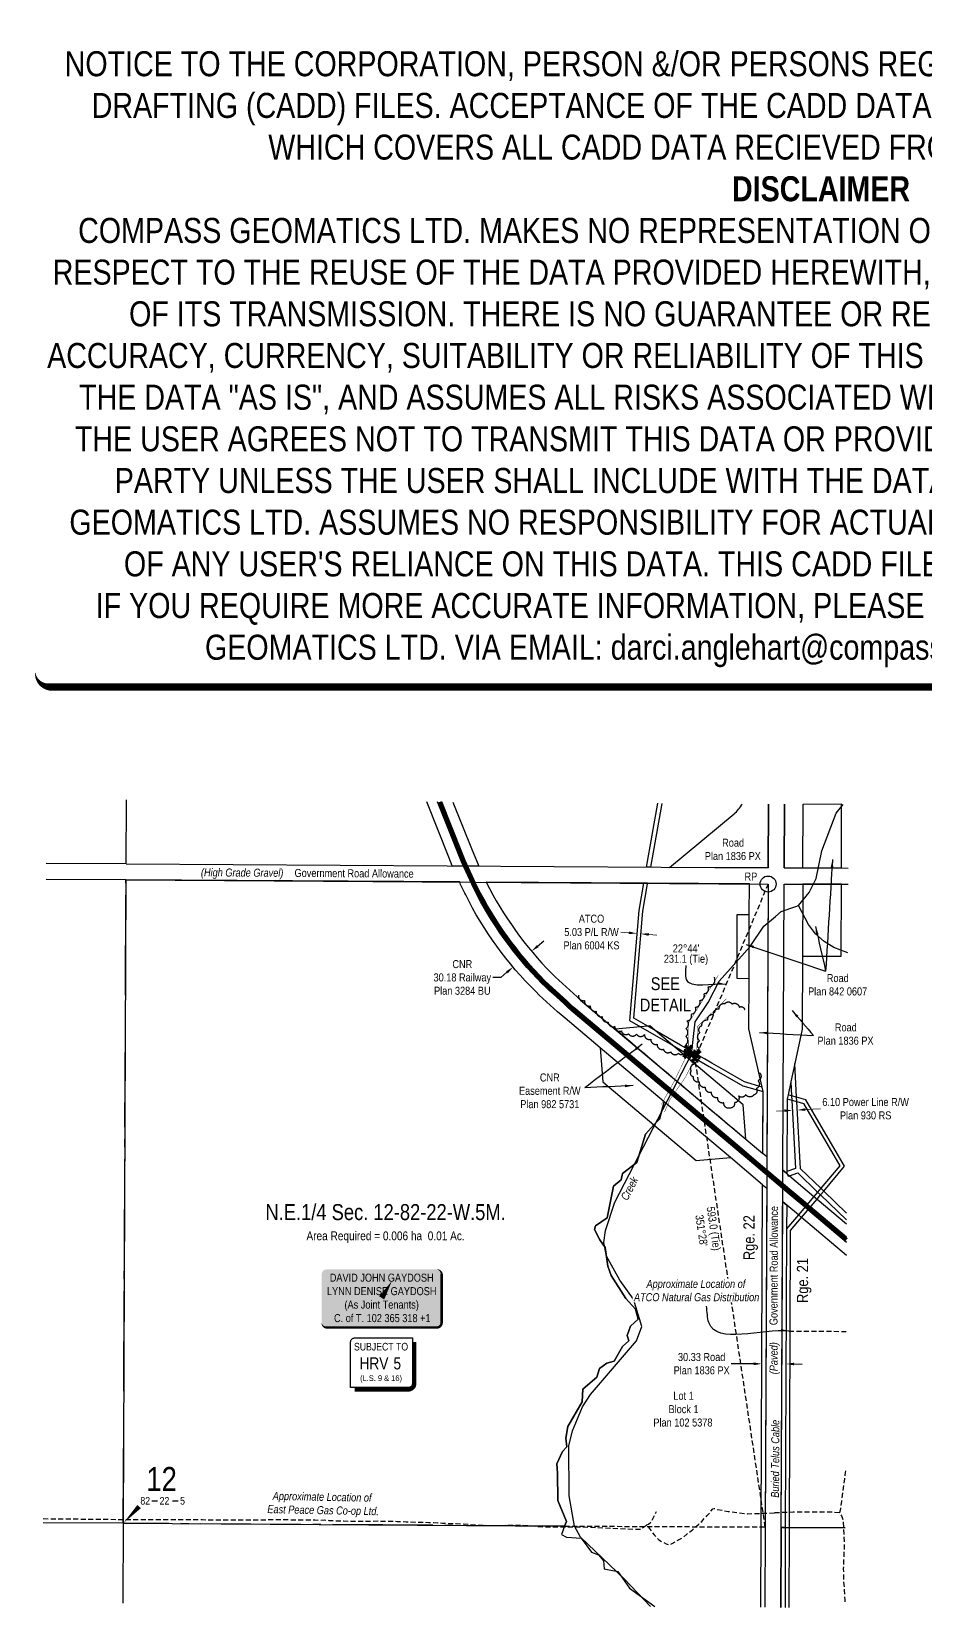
# Model space of a CAD drawing. Extents: x 481046 to 483020, y 6216505 to 6218475.
# Drawn here: x 481046 to 482164, y 6216505 to 6218475 of the extents above; entities that cross this region are included whole.
import ezdxf
from ezdxf.enums import TextEntityAlignment as Align

# ---------------------------------------------------------------- set-up
doc = ezdxf.new("R2010")
doc.units = 0
doc.header["$LTSCALE"] = 5
doc.header["$PDSIZE"] = 0.5
for name, pattern in [('0', [1, 1, 0]), ('DASHED', [19.05, 12.7, -6.35]), ('foc-QUARTERLINE', [33, 25, -3, 2, -3]), ('foc-TIELINE', [1.875, 1.25, -0.625]), ('foc-TRAV', [1.875, 1.25, -0.625]), ('UG_PIPE', [1.875, 1.25, -0.625])]:
    doc.linetypes.add(name, pattern=pattern)
doc.layers.get('Defpoints').update_dxf_attribs({"color": 9})
for name, color, linetype in [('10', 1, 'Continuous'), ('35', 37, 'Continuous'), ('9', 3, 'Continuous'), ('AS-PIPE-UG', 44, 'UG_PIPE'), ('AS-PIPE-UG-T', 44, 'Continuous'), ('AS-RAILWAY', 13, 'TRACKS'), ('C-RW', 13, 'Continuous'), ('C-SYMBOL', 7, 'Continuous'), ('CG-NOTES', 7, 'Continuous'), ('CG-NOTES3', 7, 'Continuous'), ('CTW', 7, 'Continuous'), ('D-TXT', 6, 'Continuous'), ('DETAIL-T', 7, 'Continuous'), ('F-RW', 190, 'Continuous'), ('L-AREAREQUIRED', 7, 'Continuous'), ('L-BD', 7, 'Continuous'), ('L-MON', 1, 'Continuous'), ('L-QSEC', 8, 'foc-QUARTERLINE'), ('L-ROAD-T', 7, 'Continuous'), ('L-SEC', 7, 'Continuous'), ('L-SECLBL', 7, 'Continuous'), ('L-TIE', 7, 'foc-TIELINE'), ('L-TITLEDB', 4, 'Continuous'), ('L-TITLEDB-T', 4, 'Continuous'), ('L-WATER-DASH', 7, 'foc-TRAV'), ('P-PROPOSED', 10, 'Continuous'), ('P-PROPOSED-H', 21, 'Continuous'), ('T-BUSH', 110, '0'), ('T-SLOPE', 48, 'Continuous'), ('T-WATER', 160, 'Continuous'), ('T-WATER-T', 170, 'Continuous')]:
    doc.layers.add(name, color=color, linetype=linetype)
doc.layers.add('AS-TELUS-ATCO PIPELINES', color=7, linetype='foc-TEL', lineweight=9, true_color=0xff9c38)
for name, color, linetype, lineweight in [('C-RW-T', 13, 'Continuous', 9), ('F-RW-T', 190, 'Continuous', 9), ('T-TEXT', 48, 'Continuous', 18)]:
    doc.layers.add(name, color=color, linetype=linetype, lineweight=lineweight)
doc.layers.add('DISCLAIMER', color=7, linetype='Continuous', plot=False)
doc.styles.add('100L', font='ARIALN.TTF', dxfattribs={"height": 11})
doc.styles.add('175L', font='ARIALN.TTF', dxfattribs={"height": 20})
doc.styles.add('80', font='ARIALN.TTF', dxfattribs={"height": 10})
doc.styles.add('80CG', font='ARIALN.TTF', dxfattribs={"height": 10})
doc.styles.add('80L', font='ARIALN.TTF', dxfattribs={"height": 10})
doc.styles.add('80LS', font='ARIALNI.TTF', dxfattribs={"height": 10})
doc.styles.add('foc-LtypeFont', font='ARIALN.TTF', dxfattribs={"height": 7.35})
doc.styles.add('HRV', font='ARIALN.TTF', dxfattribs={"height": 3})
doc.styles.add('SIMPLEX', font='ARIALN.TTF')
doc.linetypes.add('foc-TEL', pattern='A,2,-1,["T",foc-LtypeFont,S=0.2,R=0,X=-0.425,Y=-0.75],-1.24,8', length=12.24)
doc.linetypes.add('foc-TEL-NOLINE', pattern='A,0,-2,["T",foc-LtypeFont,S=0.2,R=0,X=-0.425,Y=-0.75],-10.24', length=12.24)
doc.linetypes.add('foc-TOPO-flowdirection-NOLINE', pattern='A,0,[">",foc-LtypeFont,S=0.3,R=0,X=0,Y=-0.945],-20,[">",foc-LtypeFont,S=0.3,R=0,X=0,Y=-0.945],0', length=20)
doc.linetypes.add('TRACKS', pattern='A,3.81,[130,ltypeshp1.shx,S=6.35,R=0,X=0,Y=0],3.81', length=7.62)
doc.dimstyles.new('Compass 5 000', dxfattribs={"dimscale": 5, "dimtxt": 9, "dimasz": 2, "dimexe": 0.2, "dimexo": 0.0625, "dimgap": 0.5, "dimtad": 0, "dimtih": 1, "dimtoh": 1, "dimzin": 0, "dimdsep": 46, "dimtxsty": '80CG', "dimcen": 0.1, "dimse1": 1, "dimse2": 1, "dimclrd": 256, "dimclrt": 256, "dimaunit": 1, "dimadec": 4, "dimazin": 0, "dimtfac": 0.06, "dimtofl": 0, "dimtmove": 0, "dimatfit": 1, "dimfxl": 0.2, "dimtolj": 1, "dimtzin": 0, "dimlwd": -1, "dimarcsym": 0})

# ---------------------------------------------------------------- blocks, each defined once
blk = doc.blocks.new('L-SECLBL')
at = {"layer": '9', "color": 7}
for p, q in [((-5.1, -27.8), (-12.3, -27.8)), ((20.7, -27.8), (13.5, -27.8))]:
    blk.add_line(p, q, dxfattribs=at)
at = {"layer": '10', "color": 2, "style": 'SIMPLEX'}
blk.add_attdef('SEC', text='', height=30, dxfattribs=at).set_placement((0, 0), align=Align.MIDDLE)
at = {"layer": '10', "color": 5, "style": '80L'}
blk.add_attdef('TWP', text='', height=9.5, dxfattribs=at).set_placement((-14.4, -27.4), align=Align.MIDDLE_RIGHT)
blk.add_attdef('RGE', text='', height=9.5, dxfattribs=at).set_placement((3.6, -27.4), align=Align.MIDDLE_CENTER)
blk.add_attdef('MER', text='', height=9.5, dxfattribs=at).set_placement((23.2, -27.4), align=Align.MIDDLE_LEFT)
blk = doc.blocks.new('*U565')
h = blk.add_hatch(color=59)
edge = h.paths.add_edge_path()
edge.add_line((-69, -37), (69, -37))
edge.add_arc((69, -31), 6, 270, 360)
edge.add_line((75, -31), (75, 29.5))
edge.add_arc((69, 29.5), 6, 0, 90)
edge.add_line((69, 35.5), (-69, 35.5))
edge.add_arc((-69, 29.5), 6, 90, 180)
edge.add_line((-75, 29.5), (-75, -31))
edge.add_arc((-69, -31), 6, 180, 270)
at = {"color": 1, "flags": 128}
blk.add_lwpolyline([(-69, -37, 3, 3, 0), (69, -37, 3, 3, 0.414214), (75, -31, 3, 3, 0), (75, 29.5, 3, 0, 0.414214), (69, 35.5, 0, 0, 0), (-69, 35.5, 0, 0, 0.414214), (-75, 29.5, 0, 0, 0), (-75, -31, 0, 3, 0.414214)], format="xyseb", close=True, dxfattribs=at)
blk.add_lwpolyline([(12.7, 20.9, 0, 7.5, 0), (0, 0, 0, 0, 0)], format="xyseb", dxfattribs=at)
at = {"color": 1, "style": '80'}
blk.add_attdef('ENTER_TEXT_001', (-36, -5), '', height=10, dxfattribs=at)
blk = doc.blocks.new('*D566')
at = {"layer": 'C-RW-T', "transparency": 16777216}
for p, q in [((481792.8, 6217348.6), (481782.9, 6217349.5)), ((481817.8, 6217346.5), (481827.7, 6217345.7))]:
    blk.add_line(p, q, dxfattribs=at)
for points in [[(481793, 6217350.3), (481792.7, 6217347), (481802.8, 6217347.8)], [(481817.9, 6217348.2), (481817.6, 6217344.8), (481807.8, 6217347.3)]]:
    blk.add_solid(points, dxfattribs=at)
at = {"layer": 'Defpoints', "color": 0, "transparency": 16777216}
for p in [(481807.8, 6217347.3), (481801.5, 6217332.1), (481806.5, 6217331.6)]:
    blk.add_point(p, dxfattribs=at)
at = {"layer": 'C-RW-T', "transparency": 16777216, "insert": (481746.1, 6217349.5), "char_height": 10, "attachment_point": 5, "style": '80CG'}
blk.add_mtext('\\A1;ATCO\\P5.03 P/L R/W\\PPlan 6004 KS', dxfattribs=at)
blk = doc.blocks.new('*D567')
at = {"layer": 'Defpoints', "color": 0, "transparency": 16777216}
for p in [(481648, 6217305.8), (481672.3, 6217324.1), (481649.1, 6217304.4)]:
    blk.add_point(p, dxfattribs=at)
at = {"layer": 'L-TITLEDB-T', "transparency": 16777216}
for p, q in [((481678.8, 6217332), (481686.4, 6217338.4)), ((481632.8, 6217292.8), (481622.8, 6217292.8)), ((481640.4, 6217299.3), (481632.8, 6217292.8))]:
    blk.add_line(p, q, dxfattribs=at)
for points in [[(481677.7, 6217333.2), (481679.9, 6217330.7), (481671.2, 6217325.5)], [(481639.3, 6217300.6), (481641.5, 6217298), (481648, 6217305.8)]]:
    blk.add_solid(points, dxfattribs=at)
at = {"layer": 'L-TITLEDB-T', "transparency": 16777216, "insert": (481584.6, 6217292.8), "char_height": 10, "attachment_point": 5, "style": '80CG'}
blk.add_mtext('\\A1;CNR\\P30.18 Railway\\PPlan 3284 BU', dxfattribs=at)
blk = doc.blocks.new('*D568')
at = {"layer": 'Defpoints', "color": 0, "transparency": 16777216}
for p in [(481959, 6216809.9), (481959, 6216809.9), (481989.3, 6216809.7)]:
    blk.add_point(p, dxfattribs=at)
at = {"layer": 'L-TITLEDB-T', "transparency": 16777216}
for p, q in [((481949, 6216809.9), (481920.9, 6216810)), ((481999.3, 6216809.7), (482009.3, 6216809.6))]:
    blk.add_line(p, q, dxfattribs=at)
for points in [[(481949, 6216811.6), (481949, 6216808.2), (481959, 6216809.9)], [(481999.3, 6216811.3), (481999.3, 6216808), (481989.3, 6216809.7)]]:
    blk.add_solid(points, dxfattribs=at)
at = {"layer": 'L-TITLEDB-T', "transparency": 16777216, "insert": (481883.8, 6216810), "char_height": 10, "attachment_point": 5, "style": '80CG'}
blk.add_mtext('\\A1;30.33 Road\\PPlan 1836 PX', dxfattribs=at)
blk = doc.blocks.new('*D569')
at = {"layer": 'Defpoints', "color": 0, "transparency": 16777216}
for p in [(482003.4, 6217127.1), (482000.8, 6217063.5), (482006.9, 6217063.8)]:
    blk.add_point(p, dxfattribs=at)
at = {"layer": 'F-RW-T', "transparency": 16777216}
for p, q in [((482013.4, 6217127.7), (482032.4, 6217128.7)), ((481987.4, 6217126.3), (481977.4, 6217125.7))]:
    blk.add_line(p, q, dxfattribs=at)
for points in [[(481987.3, 6217127.9), (481987.5, 6217124.6), (481997.3, 6217126.8)], [(482013.3, 6217129.3), (482013.5, 6217126), (482003.4, 6217127.1)]]:
    blk.add_solid(points, dxfattribs=at)
at = {"layer": 'F-RW-T', "transparency": 16777216, "insert": (482088.8, 6217128.7), "char_height": 10, "attachment_point": 5, "style": '80CG', "bg_fill": 3, "box_fill_scale": 1.1, "bg_fill_color": 256, "bg_fill_true_color": 13158600, "bg_fill_transparency": 0}
blk.add_mtext('\\A1;6.10 Power Line R/W\\PPlan 930 RS', dxfattribs=at)
blk = doc.blocks.new('HRV')
blk.add_lwpolyline([(-35.1, 31.6), (37.2, 31.6), (37.2, -25.5, -0.414214), (32.2, -30.5), (-40.1, -30.5), (-40.1, 26.6, -0.414214)], format="xyb", close=True)
at = {"const_width": 5, "flags": 128}
blk.add_lwpolyline([(-35.1, -33), (32.2, -33, 0.414214), (39.7, -25.5), (39.7, 26.6)], format="xyb", dxfattribs=at)
at = {"style": '80L'}
blk.add_text('SUBJECT TO', height=9.5, dxfattribs=at).set_placement((-2, 13.1), align=Align.BOTTOM_CENTER)
blk.add_attdef('(N.W.1/4 00)', text='', height=7.12, dxfattribs=at).set_placement((-2, -24.4), align=Align.BOTTOM_CENTER)
at = {"layer": 'CTW', "color": 3, "style": 'HRV'}
blk.add_text('HRV', height=15, dxfattribs=at).set_placement((-10.9, -0.2), align=Align.MIDDLE_CENTER)
blk.add_attdef('0', text='', height=15, dxfattribs=at).set_placement((18.3, -0.2), align=Align.MIDDLE_CENTER)
blk = doc.blocks.new('TEMP')
h = blk.add_hatch(color=255)
h.dxf.hatch_style = 1
h.paths.add_polyline_path([(0, 0.25), (-0.67, 1.15), (-0.67, 0.67), (-1.15, 0.67), (-0.25, 0), (-1.15, -0.67), (-0.67, -0.67), (-0.67, -1.15), (0, -0.25), (0.67, -1.15), (0.67, -0.67), (1.15, -0.67), (0.25, 0), (1.15, 0.67), (0.67, 0.67), (0.67, 1.15)])
h.paths.add_polyline_path([(0.57, 0.85), (0.57, 0.57), (0.85, 0.57), (0.08, 0), (0.85, -0.57), (0.57, -0.57), (0.57, -0.85), (0, -0.08), (-0.57, -0.85), (-0.57, -0.57), (-0.85, -0.57), (-0.08, 0), (-0.85, 0.57), (-0.57, 0.57), (-0.57, 0.85), (0, 0.08)], flags=16)
h = blk.add_hatch(color=1)
h.dxf.hatch_style = 1
h.paths.add_polyline_path([(0, 0.08), (-0.57, 0.85), (-0.57, 0.57), (-0.85, 0.57), (-0.08, 0), (-0.85, -0.57), (-0.57, -0.57), (-0.57, -0.85), (0, -0.08), (0.57, -0.85), (0.57, -0.57), (0.85, -0.57), (0.08, 0), (0.85, 0.57), (0.57, 0.57), (0.57, 0.85)])
at = {"color": 1}
for p, q in [((-0.08, 0), (0.08, 0)), ((0, 0.08), (0, -0.08))]:
    blk.add_line(p, q, dxfattribs=at)
at = {"color": 255, "flags": 128}
blk.add_lwpolyline([(-0.25, 0), (-1.15, 0.67), (-0.67, 0.67), (-0.67, 1.15), (0, 0.25), (0.67, 1.15), (0.67, 0.67), (1.15, 0.67), (0.25, 0), (1.15, -0.67), (0.67, -0.67), (0.67, -1.15), (0, -0.25), (-0.67, -1.15), (-0.67, -0.67), (-1.15, -0.67)], close=True, dxfattribs=at)
at = {"color": 1, "flags": 128}
blk.add_lwpolyline([(-0.08, 0), (-0.85, 0.57), (-0.57, 0.57), (-0.57, 0.85), (0, 0.08), (0.57, 0.85), (0.57, 0.57), (0.85, 0.57), (0.08, 0), (0.85, -0.57), (0.57, -0.57), (0.57, -0.85), (0, -0.08), (-0.57, -0.85), (-0.57, -0.57), (-0.85, -0.57)], close=True, dxfattribs=at)
blk = doc.blocks.new('*U585')
at = {"layer": '35', "color": 3}
blk.add_circle((0, 0), 10, dxfattribs=at)
at = {"layer": '35', "color": 3, "style": '80'}
blk.add_attdef('RP_001', (-29.5, 4.4), '', height=10, dxfattribs=at)
blk = doc.blocks.new('Disclaimer_Legal')
at = {"layer": 'DISCLAIMER', "color": 254, "flags": 128}
blk.add_lwpolyline([(-3612.9, -1104.6, 37.5, 37.5, 0), (4096.1, -1104.6, 37.5, 37.5, 0.414214), (4171.1, -1029.6, 37.5, 37.5, 0), (4171.1, 2078.7, 37.5, 0, 0.414214), (4096.1, 2153.7, 0, 0, 0), (-3612.9, 2153.7, 0, 0, 0.414214), (-3687.9, 2078.7, 0, 0, 0), (-3687.9, -1029.6, 0, 37.5, 0.414214)], format="xyseb", close=True, dxfattribs=at)
at = {"layer": 'DISCLAIMER', "color": 254, "insert": (241.6, 533.9), "char_height": 125, "width": 7717.568, "attachment_point": 5, "style": '80'}
blk.add_mtext('NOTICE TO THE CORPORATION, PERSON &/OR PERSONS REGARDING THIS COMPUTER AIDED DESIGN AND DRAFTING (CADD) FILES. ACCEPTANCE OF THE CADD DATA IS BASED ON THE FOLLOWING DISCLAIMER WHICH COVERS ALL CADD DATA RECIEVED FROM COMPASS GEOMATICS LTD.\\P{\\fArial Narrow|b1|i0|c0|p34;DISCLAIMER}\\PCOMPASS GEOMATICS LTD. MAKES NO REPRESENTATION OR WARRANTIES, EXPRESS OR IMPLIED, WITH RESPECT TO THE REUSE OF THE DATA PROVIDED HEREWITH, REGARDLESS OF ITS FORMAT OR THE MEANS OF ITS TRANSMISSION. THERE IS NO GUARANTEE OR REPRESENTATION TO THE USER AS TO THE ACCURACY, CURRENCY, SUITABILITY OR RELIABILITY OF THIS DATA FOR ANY PURPOSE. THE USER ACCEPTS THE DATA "AS IS", AND ASSUMES ALL RISKS ASSOCIATED WITH ITS USE. BY ACCEPTANCE OF THIS DATA, THE USER AGREES NOT TO TRANSMIT THIS DATA OR PROVIDE ACCESS OR ANY PART OF IT TO ANOTHER PARTY UNLESS THE USER SHALL INCLUDE WITH THE DATA A COPY OF THIS DISCLAIMER. COMPASS GEOMATICS LTD. ASSUMES NO RESPONSIBILITY FOR ACTUAL OR CONSEQUENTIAL DAMAGE AS A RESULT OF ANY USER\'S RELIANCE ON THIS DATA. THIS CADD FILE IS FOR ILLUSTRATION PURPOSES ONLY.\\PIF YOU REQUIRE MORE ACCURATE INFORMATION, PLEASE CONTACT DARCI ANGLEHART AT COMPASS GEOMATICS LTD. VIA EMAIL: darci.anglehart@compassgeomatics.ca OR CELL: 506-961-7292', dxfattribs=at)

msp = doc.modelspace()

# ---------------------------------------------------------------- hatches: boundary and pattern name
at = {"layer": 'P-PROPOSED-H'}
h = msp.add_hatch(color=256, dxfattribs=at)
h.dxf.hatch_style = 1
h.paths.add_polyline_path([(481866.14, 6217197.422), (481867.167, 6217202.633), (481877.652, 6217196.589), (481875.431, 6217192.065)])

# ---------------------------------------------------------------- linework, layer by layer
at = {"layer": 'AS-PIPE-UG'}
msp.add_line((481992.991, 6216850.76), (482064.4, 6216850.449), dxfattribs=at)
at = {"layer": 'AS-PIPE-UG', "flags": 128}
for points in [[(482063.624, 6216676.277), (482063.622, 6216676.259), (482062.939, 6216671.165), (482062.353, 6216665.992), (482061.564, 6216660.804), (482060.022, 6216650.393), (482058.466, 6216637.998), (482057.854, 6216633.297), (482057.276, 6216629.019), (482056.115, 6216623.619), (482058.572, 6216619.724), (482059.436, 6216617.627), (482060.686, 6216614.162), (482060.91, 6216611.387), (482062.093, 6216584.877), (482060.848, 6216554.044), (482061.214, 6216539.791), (482061.546, 6216533.556), (482062.158, 6216527.167), (482062.411, 6216520.777), (482062.621, 6216514.541), (482062.886, 6216510.491)], [(481060.729, 6216616.354), (481169.021, 6216615.309), (481243.799, 6216615.419), (481248.044, 6216615.342), (481254.1, 6216615.136), (481259.81, 6216615.131), (481265.653, 6216614.994), (481271.801, 6216615.012), (481277.955, 6216615.082), (481284.049, 6216614.845), (481290.122, 6216614.78), (481296.347, 6216614.681), (481302.632, 6216614.672), (481308.866, 6216614.678), (481315.038, 6216614.803), (481321.125, 6216614.849), (481327.421, 6216614.999), (481333.49, 6216615.078), (481339.703, 6216615.056), (481345.891, 6216615.153), (481351.963, 6216615.357), (481357.986, 6216615.215), (481364.037, 6216615.184), (481370.203, 6216615.083), (481376.211, 6216615.042), (481382.199, 6216614.901), (481388.298, 6216614.881), (481394.225, 6216614.746), (481400.186, 6216614.766), (481406.145, 6216614.563), (481412.059, 6216614.685), (481417.92, 6216614.218), (481423.858, 6216613.79), (481430.118, 6216613.554), (481435.886, 6216613.657), (481441.809, 6216613.172), (481448.095, 6216613.165), (481454.487, 6216613.124), (481460.717, 6216613.074), (481466.932, 6216613.129), (481473.059, 6216613.216), (481479.174, 6216613.424), (481485.255, 6216613.334), (481491.431, 6216613.246), (481497.539, 6216613.163), (481503.362, 6216612.964), (481509.042, 6216612.751), (481514.313, 6216612.352), (481519.886, 6216612.206), (481525.58, 6216612.084), (481531.367, 6216611.997), (481537.028, 6216611.839), (481542.802, 6216611.695), (481548.608, 6216611.403), (481554.133, 6216611.11), (481559.93, 6216610.811), (481565.645, 6216610.524), (481571.325, 6216610.394), (481576.378, 6216610.142), (481576.886, 6216610.172), (481576.887, 6216610.165), (481576.879, 6216610.193), (481621.328, 6216607.677), (481655.218, 6216608.388), (481685.299, 6216606.33), (481734.527, 6216605.978), (481806.92, 6216603.032), (481808.157, 6216603.654), (481815.154, 6216608.488), (481822.451, 6216598.842), (481824.561, 6216596.111), (481830.245, 6216589.813), (481839.64, 6216584.746), (481843.11, 6216583.861), (481846.777, 6216585.137), (481860.114, 6216592.635), (481865.401, 6216596.93), (481872.612, 6216602.845), (481876.287, 6216606.056), (481879.928, 6216609.173), (481883.908, 6216612.959), (481890.323, 6216619.771), (481897.842, 6216628.444), (481899.486, 6216629.134), (481903.245, 6216627.953), (481916.892, 6216625.423), (481922.147, 6216624.72), (481941.409, 6216622.465), (481975.246, 6216623.553)], [(481815.154, 6216608.488), (481817.464, 6216609.505), (481819.955, 6216611.581), (481823.376, 6216616.874), (481827.162, 6216625.344)], [(482056.115, 6216623.619), (482048.248, 6216624.338), (482043.605, 6216624.521), (482038.984, 6216624.659), (482033.926, 6216624.546), (482028.723, 6216624.466), (482018.586, 6216624.509), (482013.387, 6216624.512), (482008.121, 6216624.456), (482003.406, 6216624.46), (481998.205, 6216624.351), (481994.053, 6216624.158), (481974.599, 6216623.594)]]:
    msp.add_lwpolyline(points, dxfattribs=at)
at = {"layer": 'AS-RAILWAY', "flags": 128}
for points in [[(482064.896, 6216961.696), (482016.642, 6217002.342), (482012.792, 6217005.58), (481998.263, 6217017.833), (481993.263, 6217022.05), (481948.894, 6217059.526), (481927.87, 6217077.21), (481720.869, 6217251.323, 0.00279865), (481684.168, 6217285.109, -0.07826967), (481598.825, 6217404.049), (481583.739, 6217437.129), (481579.428, 6217447.681), (481553.654, 6217512.226)], [(482064.925, 6216968.206), (482019.862, 6217006.165), (482016.011, 6217009.403), (482001.485, 6217021.653), (481996.485, 6217025.871), (481952.115, 6217063.347), (481931.086, 6217081.035), (481724.182, 6217255.067, 0.00278405), (481687.632, 6217288.715, -0.07814575), (481603.332, 6217406.21), (481588.327, 6217439.112), (481584.062, 6217449.552), (481559.049, 6217512.191)]]:
    msp.add_lwpolyline(points, format="xyb", dxfattribs=at)
at = {"layer": 'AS-RAILWAY', "linetype": 'DASHED', "ltscale": 0.8, "const_width": 4.998, "flags": 128}
msp.add_lwpolyline([(482064.91, 6216964.951), (482018.252, 6217004.254), (482014.401, 6217007.492), (481999.874, 6217019.743), (481994.874, 6217023.96), (481950.504, 6217061.437), (481929.478, 6217079.123), (481722.525, 6217253.195, 0.00279135), (481685.9, 6217286.912, -0.07820795), (481601.078, 6217405.129), (481586.033, 6217438.12), (481581.745, 6217448.616), (481556.352, 6217512.208)], format="xyb", dxfattribs=at)
at = {"layer": 'AS-TELUS-ATCO PIPELINES', "linetype": 'foc-TEL-NOLINE', "flags": 128}
msp.add_lwpolyline([(481962.912, 6216505.514), (481963.308, 6216605.513), (481964.386, 6216847.397)], dxfattribs=at)
at = {"layer": 'C-RW', "flags": 128}
for points in [[(481833.945, 6217510.441), (481819.864, 6217430.661), (481814.756, 6217430.732), (481828.83, 6217510.474)], [(481993.043, 6216505.324), (481993.435, 6216605.485), (481995.053, 6216976.683), (482008.554, 6216992.741), (482028.022, 6217015.802), (482032.518, 6217021.126), (482036.402, 6217025.806), (482062.549, 6217056.84), (482014.236, 6217139.712), (482002.535, 6217143.126), (481996.336, 6217144.934), (481991.903, 6217146.227), (481990.86, 6217141.291), (481996.643, 6217139.603), (482002.845, 6217137.793), (482010.929, 6217135.433), (482056.425, 6217057.365), (482032.776, 6217029.297), (482028.842, 6217024.626), (482024.183, 6217019.04), (482004.705, 6216995.978), (481990.042, 6216978.529), (481988.415, 6216605.49), (481988.022, 6216505.355)]]:
    msp.add_lwpolyline(points, dxfattribs=at)
msp.add_lwpolyline([(481811.205, 6217410.619), (481805.214, 6217376.524), (481793.651, 6217239.215), (481807.549, 6217231.203), (481847.491, 6217208.174), (481893.403, 6217181.704), (481935.348, 6217157.522), (481960.587, 6217150.128), (481959.284, 6217155.737), (481937.426, 6217162.17), (481896.709, 6217185.634), (481887.443, 6217190.974), (481857.534, 6217208.211), (481825.843, 6217226.475), (481816.357, 6217231.942), (481798.925, 6217241.988), (481810.211, 6217375.831), (481816.164, 6217409.702)], close=True, dxfattribs=at)
at = {"layer": 'F-RW'}
msp.add_lwpolyline([(481939.169, 6217090.642), (481935.616, 6217133.648), (481847.493, 6217208.174), (481825.844, 6217226.475), (481819.103, 6217232.174), (481816.357, 6217231.942), (481807.55, 6217231.203), (481776.255, 6217228.229, 0.00200578)], format="xyb", close=True, dxfattribs=at)
msp.add_lwpolyline([(481837.069, 6217137.307), (481756.839, 6217204.938), (481760.361, 6217162.467), (481824.209, 6217108.492), (481876.851, 6217063.992), (481919.793, 6217067.574)], close=True, dxfattribs=at)
at = {"layer": 'F-RW', "flags": 128}
msp.add_lwpolyline([(482065.059, 6216998.256), (482036.402, 6217025.806), (482032.776, 6217029.297), (482007.402, 6217053.734), (482002.845, 6217137.793), (482002.535, 6217143.126), (482000.203, 6217185.069), (481995.388, 6217162.431), (481996.336, 6217144.934), (481996.643, 6217139.603), (482001.286, 6217054.189), (481990.404, 6217050.267), (481990.4, 6217048.371), (481991.841, 6217044.309), (481993.485, 6217044.901), (482003.895, 6217048.65), (482028.842, 6217024.626), (482032.518, 6217021.126), (482065.021, 6216989.858)], dxfattribs=at)
at = {"layer": 'L-QSEC'}
for p, q in [((481164.234, 6217434.809), (481164.586, 6217514.702)), ((481160.705, 6216610.571), (481164.147, 6217414.703)), ((481160.705, 6216610.571), (481060.707, 6216611.162)), ((481160.705, 6216610.571), (481160.275, 6216510.572)), ((481712.545, 6216607.086), (481160.705, 6216610.571)), ((481963.31, 6216605.9), (481958.137, 6216605.923)), ((481983.394, 6216605.496), (482063.308, 6216605.288))]:
    msp.add_line(p, q, dxfattribs=at)
at = {"layer": 'L-SEC'}
for p, q in [((481966.984, 6217429.692), (481967.346, 6217509.592)), ((481987.072, 6217429.672), (481987.436, 6217509.464)), ((481164.234, 6217434.809), (481064.235, 6217435.385)), ((481164.234, 6217434.809), (481966.984, 6217429.692)), ((481987.072, 6217429.672), (482066.979, 6217429.459)), ((481164.147, 6217414.703), (481064.149, 6217415.279)), ((481164.147, 6217414.703), (481966.89, 6217409.593)), ((481966.89, 6217409.593), (481963.308, 6216605.513)), ((481983.394, 6216605.496), (481986.979, 6217409.573)), ((481986.979, 6217409.573), (482066.89, 6217409.359)), ((481963.308, 6216605.513), (481962.912, 6216505.514)), ((481983.394, 6216605.496), (481983, 6216505.387))]:
    msp.add_line(p, q, dxfattribs=at)
at = {"layer": 'L-SECLBL', "flags": 128}
msp.add_lwpolyline([(481160.705, 6216610.571, 0, 6, 0), (481180.594, 6216631.482, 0, 0, 0)], format="xyseb", dxfattribs=at)
at = {"layer": 'L-TIE'}
msp.add_line((481966.891, 6217409.592), (481877.652, 6217196.589), dxfattribs=at)
at = {"layer": 'L-TITLEDB'}
for points in [[(481572.606, 6217512.105), (481595.878, 6217453.814), (481605.097, 6217432.013), (481572.098, 6217432.428), (481567.788, 6217442.979), (481540.102, 6217512.312)], [(481957.725, 6216505.546), (481958.134, 6216605.536), (481960.01, 6217033.672), (481919.793, 6217067.574), (481837.069, 6217137.307), (481831.054, 6217115.845), (481824.209, 6217108.492), (481813.428, 6217096.911), (481802.791, 6217061.578), (481784.745, 6217047.577), (481783.258, 6217039.94), (481773.704, 6217031.878), (481765.635, 6216992.207), (481750.974, 6216982.53), (481749.768, 6216977.686), (481756.492, 6216964.921), (481763.258, 6216955.415), (481766.467, 6216931.825), (481770.5, 6216920.369), (481789.229, 6216891.502), (481801.229, 6216878.239), (481804.259, 6216865.523), (481794.916, 6216857.038), (481790.67, 6216845.37), (481792.792, 6216838.793), (481784.725, 6216831.368), (481774.509, 6216813.22), (481765.167, 6216810.886), (481756.251, 6216803.886), (481752.641, 6216793.279), (481735.198, 6216778.138), (481734.347, 6216762.228), (481716.59, 6216731.521), (481714.177, 6216716.828), (481715.45, 6216706.221), (481709.93, 6216700.281), (481702.913, 6216684.912), (481703.761, 6216673.456), (481703.82, 6216638.962), (481714.643, 6216612.727), (481712.545, 6216607.086), (481708.625, 6216596.508), (481715.01, 6216593.409), (481733.274, 6216592.133), (481745.951, 6216574.334), (481754.771, 6216571.249), (481761.14, 6216563.823), (481761.988, 6216553.64), (481778.994, 6216550.224), (481793.475, 6216529.551), (481825.436, 6216506.38)], [(482064.823, 6216945.343), (482008.554, 6216992.741), (482004.705, 6216995.978), (481990.17, 6217008.236), (481985.169, 6217012.454), (481985.388, 6217051.751), (481990.347, 6217047.572), (481990.833, 6217047.164), (481993.485, 6217044.901), (482024.183, 6217019.04), (482028.022, 6217015.802), (482064.998, 6216984.655)]]:
    msp.add_lwpolyline(points, dxfattribs=at)
at = {"layer": 'L-TITLEDB', "flags": 128}
msp.add_lwpolyline([(481967.346, 6217509.592), (481966.984, 6217429.692), (481843.586, 6217430.326), (481924.264, 6217497.192, 0.09732235), (481934.555, 6217509.801)], format="xyb", dxfattribs=at)
for points in [[(481987.436, 6217509.464), (481987.072, 6217429.672), (482010.407, 6217429.646), (482010.731, 6217509.316)], [(481957.726, 6216505.546), (481958.137, 6216605.923), (481963.31, 6216605.9), (481962.912, 6216505.514)], [(481983, 6216505.387), (481983.394, 6216605.496), (481988.415, 6216605.49), (481988.022, 6216505.355)]]:
    msp.add_lwpolyline(points, dxfattribs=at)
for points in [[(482010.732, 6217509.578), (482058.295, 6217509.674), (482058.018, 6217429.346), (482010.407, 6217429.646)], [(481965.348, 6217068.615), (481960.195, 6217072.956), (481960.587, 6217150.128), (481959.284, 6217155.737), (481942.661, 6217228.542), (481943.008, 6217291.289), (481943.273, 6217371.335), (481943.454, 6217409.692), (481966.89, 6217409.593)], [(481990.404, 6217050.267), (481990.4, 6217048.371), (481990.347, 6217047.572), (481985.388, 6217051.751), (481986.979, 6217409.573), (482010.328, 6217409.546), (482010.008, 6217319.342), (482009.494, 6217228.379), (482000.203, 6217185.069), (481995.388, 6217162.431), (481991.903, 6217146.227), (481990.86, 6217141.291)], [(482010.328, 6217409.546), (482010.008, 6217319.342), (482058.192, 6217319.229), (482058.58, 6217409.262)], [(481960.011, 6217033.672), (481965.164, 6217029.331), (481963.31, 6216605.9), (481958.137, 6216605.923)], [(481988.415, 6216605.49), (481983.394, 6216605.496), (481985.169, 6217012.454), (481990.17, 6217008.236), (481990.042, 6216978.529)]]:
    msp.add_lwpolyline(points, close=True, dxfattribs=at)
msp.add_lwpolyline([(481676.336, 6217275.147, -0.08313576), (481588.82, 6217395.929, -0.01395425), (481584.068, 6217405.698, -0.01025122), (481580.984, 6217412.273), (481164.147, 6217414.703), (481160.705, 6216610.571), (481712.545, 6216607.086), (481714.643, 6216612.727), (481703.82, 6216638.962), (481703.761, 6216673.456), (481702.913, 6216684.912), (481709.93, 6216700.281), (481715.45, 6216706.221), (481714.177, 6216716.828), (481716.59, 6216731.521), (481734.347, 6216762.228), (481735.198, 6216778.138), (481752.641, 6216793.279), (481756.251, 6216803.886), (481765.167, 6216810.886), (481774.509, 6216813.22), (481784.725, 6216831.368), (481792.792, 6216838.793), (481790.67, 6216845.37), (481794.916, 6216857.038), (481804.259, 6216865.523), (481801.229, 6216878.239), (481789.229, 6216891.502), (481770.5, 6216920.369), (481766.467, 6216931.825), (481763.258, 6216955.415), (481756.492, 6216964.921), (481749.768, 6216977.686), (481750.974, 6216982.53), (481765.635, 6216992.207), (481773.704, 6217031.878), (481783.258, 6217039.94), (481784.745, 6217047.577), (481802.791, 6217061.578), (481813.428, 6217096.911), (481824.209, 6217108.492), (481831.054, 6217115.845), (481837.069, 6217137.307), (481756.839, 6217204.938), (481712.994, 6217241.898, -0.01974381), (481676.336, 6217275.147)], format="xyb", close=True, dxfattribs=at)
at = {"layer": 'L-TITLEDB'}
msp.add_lwpolyline([(481696.335, 6217297.768, -0.00274731), (481732.504, 6217264.471), (481939.167, 6217090.642), (481960.194, 6217072.956), (481960.272, 6217089.867), (481960.587, 6217150.128), (481959.283, 6217155.736), (481942.661, 6217228.542), (481943.008, 6217291.289), (481928.023, 6217291.343), (481928.295, 6217371.375), (481943.272, 6217371.334), (481943.454, 6217409.692), (481816.313, 6217410.547), (481811.205, 6217410.619), (481614.524, 6217411.896, 0.07798493)], format="xyb", close=True, dxfattribs=at)
at = {"layer": 'L-WATER-DASH'}
msp.add_line((481712.545, 6216607.086), (481958.137, 6216605.923), dxfattribs=at)
at = {"layer": 'P-PROPOSED', "flags": 128}
msp.add_lwpolyline([(481866.14, 6217197.422), (481867.167, 6217202.633), (481877.652, 6217196.589), (481875.431, 6217192.065)], close=True, dxfattribs=at)
at = {"layer": 'T-BUSH', "flags": 128}
for points in [[(481729.821, 6217270.637, 0.52056705), (481737.233, 6217263.932, 0.52056705), (481744.645, 6217257.226, 0.52056705), (481752.057, 6217250.52, 0.52056705), (481759.469, 6217243.815, 0.52056705), (481766.896, 6217237.128, 0.52056705), (481775.162, 6217231.509, 0.52056705), (481783.429, 6217225.891, 0.52056705), (481792.392, 6217222.359, 0.52056705), (481802.376, 6217221.884, 0.52056705), (481812.36, 6217221.409, 0.52056705), (481820.309, 6217215.52, 0.52056705), (481828.133, 6217209.3, 0.52056705), (481835.958, 6217203.081, 0.52056705), (481845.108, 6217199.811, 0.52056705), (481854.954, 6217198.088, 0.52056705), (481863.412, 6217199.089, 0.52056705), (481864.145, 6217209.01, 0.52056705), (481864.1, 6217219.005, 0.52056705), (481864.055, 6217229, 0.52056705), (481865.517, 6217238.566, 0.52056705), (481870.814, 6217247.043, 0.52056705), (481876.11, 6217255.519, 0.52056705), (481881.406, 6217263.996, 0.52056705), (481886.703, 6217272.473, 0.52056705), (481891.999, 6217280.949, 0.52056705), (481899.738, 6217293.335, 0.52056705)], [(481956.428, 6217173.501, -0.52056705), (481954.321, 6217163.731, -0.52056705), (481952.215, 6217153.96, -0.52056705), (481948.857, 6217145.836, -0.52056705), (481938.88, 6217146.43, -0.52056705), (481930.107, 6217144.661, -0.52056705), (481924.726, 6217136.238, -0.52056705), (481919.085, 6217129.552, -0.52056705), (481911.482, 6217136.04, -0.52056705), (481903.879, 6217142.529, -0.52056705), (481896.276, 6217149.017, -0.52056705), (481888.673, 6217155.505, -0.52056705), (481881.07, 6217161.993, -0.52056705), (481873.467, 6217168.482, -0.52056705), (481870.89, 6217176.01, -0.52056705), (481875.295, 6217184.982, -0.52056705), (481879.699, 6217193.955, -0.52056705), (481880.902, 6217203.727, -0.52056705), (481881.237, 6217213.717, -0.52056705), (481881.572, 6217223.707, -0.52056705), (481884.221, 6217232.664, -0.52056705), (481891.432, 6217239.585, -0.52056705), (481898.642, 6217246.506, -0.52056705), (481905.853, 6217253.428, -0.52056705), (481913.064, 6217260.349, -0.52056705), (481921.628, 6217259.669, -0.52056705), (481930.783, 6217255.659, -0.52056705), (481937.587, 6217252.679, -0.52056705)]]:
    msp.add_lwpolyline(points, format="xyb", dxfattribs=at)
at = {"layer": 'T-SLOPE', "const_width": 0.5, "flags": 128}
for points in [[(481833.398, 6217134.009), (481849.216, 6217162.362), (481866.14, 6217197.422), (481867.167, 6217202.633), (481867.025, 6217235.32), (481904.525, 6217295.338)], [(481914.629, 6217266.007), (481878.838, 6217231.653), (481877.652, 6217196.589), (481864.002, 6217168.782), (481843.863, 6217139.799), (481837.398, 6217124.528)]]:
    msp.add_lwpolyline(points, dxfattribs=at)
at = {"layer": 'T-WATER', "flags": 128}
for points in [[(482004.737, 6217382.661), (482018.303, 6217398.854), (482026.923, 6217416.373), (482034.135, 6217450.96), (482052.107, 6217498.051), (482060.589, 6217508.999)], [(481819.981, 6216506.414), (481787.041, 6216541.321), (481732.148, 6216593.297), (481724.833, 6216606.812), (481718.07, 6216644.781), (481717.694, 6216707.231), (481722.341, 6216726.213), (481734.913, 6216756.135), (481744.783, 6216771.424), (481802.232, 6216838.74), (481809.084, 6216856.659), (481798.425, 6216890.679), (481781.473, 6216914.39), (481764.916, 6216944.248), (481761.495, 6216961.712), (481763.651, 6216976.399), (481775.228, 6217011.964), (481871.016, 6217196.913), (481875.723, 6217237.151), (481891.836, 6217261.438), (481905.674, 6217288.035), (481944.439, 6217331.418), (481961.516, 6217356.907), (481976.149, 6217369.17), (481983.381, 6217375.232), (482001.702, 6217381.605), (482004.737, 6217382.661)], [(482066.508, 6217323.567), (482049.176, 6217330.41), (482036.902, 6217337.953), (482025.939, 6217347.277), (482017.371, 6217359.131), (482004.737, 6217382.661)]]:
    msp.add_lwpolyline(points, dxfattribs=at)
at = {"layer": 'T-WATER', "linetype": 'foc-TOPO-flowdirection-NOLINE', "flags": 128}
for points in [[(482004.737, 6217382.661), (482018.303, 6217398.854), (482026.923, 6217416.373), (482034.135, 6217450.96), (482052.107, 6217498.051), (482060.589, 6217508.999)], [(482066.508, 6217323.567), (482049.176, 6217330.41), (482036.902, 6217337.953), (482025.939, 6217347.277), (482017.371, 6217359.131), (482004.737, 6217382.661)]]:
    msp.add_lwpolyline(points, dxfattribs=at)

# ---------------------------------------------------------------- block references
at = {"xscale": 0.999517, "yscale": 0.999517, "zscale": 0.999517}
msp.add_blockref('*U585', (481966.891, 6217409.592), dxfattribs=at).add_auto_attribs({'RP_001': 'RP'})
at = {"layer": 'CG-NOTES', "color": 5, "xscale": 0.999517, "yscale": 0.999517, "zscale": 0.999517}
msp.add_blockref('HRV', (481485.008, 6216810.641), dxfattribs=at).add_auto_attribs({'(N.W.1/4 00)': '(L.S. 9 & 16)', '0': '5'})
at = {"layer": 'CG-NOTES3'}
ref = msp.add_blockref('*U565', (481483.783, 6216892.312), dxfattribs=dict(at, xscale=0.9999988296455825, yscale=0.9999988296455825, zscale=0.9999988296455825))
ref.add_attrib('ENTER_TEXT_001', 'DAVID JOHN GAYDOSH', (481418.913, 6216912.571), dxfattribs={"layer": '0', "color": 1, "height": 9.99999, "style": '80'})
ref.add_attrib('ENTER_TEXT_002', 'LYNN DENISE GAYDOSH', (481415.431, 6216895.727), dxfattribs={"layer": '0', "color": 1, "height": 9.99999, "style": '80'})
ref.add_attrib('ENTER_TEXT_003', '(As Joint Tenants)', (481437.303, 6216878.89), dxfattribs={"layer": '0', "color": 1, "height": 9.99999, "style": '80'})
ref.add_attrib('ENTER_TEXT_004', 'C. of T. 102 365 318 +1', (481424.217, 6216862.046), dxfattribs={"layer": '0', "color": 1, "height": 9.99999, "style": '80'})
at = {"layer": 'Defpoints', "xscale": 0.25, "yscale": 0.25, "zscale": 0.25}
msp.add_blockref('Disclaimer_Legal', (481972.685, 6217932.064), dxfattribs=at)
at = {"layer": 'L-MON', "xscale": 4.997584999999999, "yscale": 4.997584999999999, "zscale": 0.999517}
for p in [(481867.167, 6217202.633), (481866.14, 6217197.422), (481875.431, 6217192.065), (481877.652, 6217196.589)]:
    msp.add_blockref('TEMP', p, dxfattribs=at)
at = {"layer": 'L-SECLBL'}
msp.add_blockref('L-SECLBL', (481208.641, 6216666.086), dxfattribs=at).add_auto_attribs({'SEC': '12', 'TWP': '82', 'RGE': '22', 'MER': '5'})

# ---------------------------------------------------------------- texts
at = {"layer": 'AS-PIPE-UG-T', "insert": (481323.807, 6216650.284), "char_height": 10, "attachment_point": 1, "rotation": 358.904677, "style": '100L'}
msp.add_mtext_dynamic_manual_height_columns('\\pi23.88;{\\fArial Narrow|b0|i1|c0|p34;Approximate Location of\\P\\pi17.509;East Peace Gas Co-op Ltd.}', width=172.80123, gutter_width=55, heights=[0], dxfattribs=at)
at = {"layer": 'C-SYMBOL', "color": 3, "style": '175L'}
msp.add_text('N.E.1/4 Sec. 12-82-22-W.5M.', height=19.99034, dxfattribs=at).set_placement((481488.675, 6216983.537), align=Align.BOTTOM_CENTER)
at = {"layer": 'D-TXT', "color": 3, "char_height": 13.9932, "attachment_point": 1, "rotation": 90, "style": '80L'}
for s, width, insert in [('Rge. 22', 73.75526, (481935.966, 6216939.534)), ('Rge. 21', 63.86109, (482002.924, 6216885.991))]:
    msp.add_mtext_dynamic_manual_height_columns(s, width=width, gutter_width=47.5, heights=[0], dxfattribs=dict(at, insert=insert))
at = {"layer": 'DETAIL-T', "color": 3, "insert": (481838.455, 6217271.685), "char_height": 15.9923, "width": 63.60539, "attachment_point": 5, "style": '80CG'}
msp.add_mtext('SEE\\PDETAIL', dxfattribs=at)
at = {"layer": 'F-RW-T', "insert": (481693.97, 6217151.05), "char_height": 10, "attachment_point": 5, "style": '80CG'}
msp.add_mtext('\\A1;CNR\\PEasement R/W\\PPlan 982 5731', dxfattribs=at)
at = {"layer": 'L-AREAREQUIRED', "color": 5, "style": '100L'}
msp.add_text('Area Required = 0.006 ha  0.01 Ac.', height=10.99469, dxfattribs=at).set_placement((481488.675, 6216961.048), align=Align.BOTTOM_CENTER)
at = {"layer": 'L-BD', "style": '80L'}
for s, height, p in [("22%%d44'", 9.9952, (481864.325, 6217329.206)), ('231.1 (Tie)', 9.99517, (481864.195, 6217314.964))]:
    msp.add_text(s, height=height, dxfattribs=at).set_placement(p, align=Align.MIDDLE)
for s, height, p in [("351%%d28'", 9.9952, (481883.725, 6216976.638)), ('593.0 (Tie)', 9.99517, (481897.81, 6216978.749))]:
    msp.add_text(s, height=height, rotation=278.5263, dxfattribs=at).set_placement(p, align=Align.MIDDLE)
at = {"layer": 'L-ROAD-T', "style": '80L'}
for rotation, p in [(359.634782, (481449.318, 6217422.993)), (89.74909, (481973.926, 6216932.629))]:
    msp.add_text('Government Road Allowance', height=9.99517, rotation=rotation, dxfattribs=at).set_placement(p, align=Align.MIDDLE_CENTER)
at = {"layer": 'L-TITLEDB-T', "char_height": 9.99999, "attachment_point": 1, "style": '80LS'}
for s, insert in [('\\pi23.863;{\\fArial Narrow|b0|i0|c0|p34;Road\\P\\pi2.1374;Plan 1836 PX}', (481885.607, 6217466.232)), ('\\pi23.863;{\\fArial Narrow|b0|i0|c0|p34;Road\\P\\pi0.45932;Plan 842 0607}', (482016.424, 6217297.028)), ('\\pi23.863;{\\fArial Narrow|b0|i0|c0|p34;Road\\P\\pi2.1374;Plan 1836 PX}', (482026.494, 6217235.438)), ('\\pi25.422;{\\fArial Narrow|b0|i0|c0|p34;Lot 1\\P\\pi19.392;Block 1\\P\\pi0.44568;Plan 102 5378}', (481823.007, 6216774.877))]:
    msp.add_mtext_dynamic_manual_height_columns(s, width=73.38786, gutter_width=50, heights=[0], dxfattribs=dict(at, insert=insert))
at = {"layer": 'T-TEXT', "style": '80LS'}
for s, height, rotation, p in [('(High Grade Gravel)', 9.99517, 359.634782, (481309.388, 6217423.885)), ('(Paved)', 9.9952, 89.74909, (481973.784, 6216816.871))]:
    msp.add_text(s, height=height, rotation=rotation, dxfattribs=at).set_placement(p, align=Align.MIDDLE_CENTER)
at = {"layer": 'T-WATER-T', "linetype": 'Continuous', "insert": (481781.838, 6217017.255), "char_height": 9.99516, "attachment_point": 1, "rotation": 62.619481, "style": '100L'}
msp.add_mtext_dynamic_manual_height_columns('\\pi0.57096;{\\fArial Narrow|b0|i1|c0|p34;Creek}', width=31.25012, gutter_width=55, heights=[0], dxfattribs=at)

# ---------------------------------------------------------------- dimensions: what is measured, and where the dimension line sits
at = {"layer": 'C-RW-T'}
dim = msp.add_linear_dim(base=(481807.809, 6217347.349), p1=(481801.471, 6217332.071), p2=(481806.485, 6217331.648), angle=355.179984, text='ATCO\\P5.03 P/L R/W\\PPlan 6004 KS', dimstyle='Compass 5 000', dxfattribs=at)
dim.commit()
dim.dimension.update_dxf_attribs({"geometry": '*D566', "text_midpoint": (481746.071, 6217349.452), "dimtype": 161})
at = {"layer": 'L-TITLEDB-T'}
dim = msp.add_aligned_dim(p1=(481672.34, 6217324.141), p2=(481649.137, 6217304.421), distance=-1.76, text='\\pxqc;{\\fArial Narrow|b0|i0|c0|p34;CNR\\P30.18 Railway\\PPlan 3284 BU}', dimstyle='Compass 5 000', dxfattribs=at)
dim.commit()
dim.dimension.update_dxf_attribs({"geometry": '*D567', "text_midpoint": (481584.561, 6217292.811)})
dim = msp.add_linear_dim(base=(481959.03, 6216809.852), p1=(481989.306, 6216809.729), p2=(481959.03, 6216809.862), angle=179.748944, text='30.33 Road\\PPlan 1836 PX', dimstyle='Compass 5 000', dxfattribs=at)
dim.commit()
dim.dimension.update_dxf_attribs({"geometry": '*D568', "text_midpoint": (481883.801, 6216810.019), "dimtype": 161})

# ---------------------------------------------------------------- leaders
at = {"layer": 'AS-PIPE-UG-T', "path_type": 1}
msp.add_leader([(481992.991, 6216850.76), (481892.779, 6216861.354), (481889.873, 6216882.004)], dimstyle='Compass 5 000', override={"dimgap": 0.5, "dimtad": 0}, dxfattribs=at)
at = {"layer": 'F-RW-T', "path_type": 1}
for points in [[(481809.576, 6217209.351), (481737.76, 6217154.968)], [(481798.119, 6217157.648), (481737.76, 6217154.968)]]:
    msp.add_leader(points, dimstyle='Compass 5 000', override={"dimgap": 0.5, "dimtad": 0}, dxfattribs=at)
at = {"layer": 'L-BD', "path_type": 1}
msp.add_leader([(481914.274, 6217284.001), (481864.758, 6217290.463), (481864.269, 6217307.657)], dimstyle='Compass 5 000', override={"dimgap": 0.5, "dimtad": 0}, dxfattribs=at)
at = {"layer": 'L-TITLEDB-T', "path_type": 1}
for points in [[(482047.399, 6217440.418), (482038.774, 6217300.768)], [(482026.124, 6217356.513), (482038.774, 6217300.768)], [(481939.299, 6217334.1), (482038.774, 6217300.768)], [(481996.969, 6217251.385), (482023.728, 6217220.303)], [(481956.107, 6217223.917), (482023.728, 6217220.303)]]:
    msp.add_leader(points, dimstyle='Compass 5 000', override={"dimgap": 0.5, "dimtad": 0}, dxfattribs=at)

# ---------------------------------------------------------------- next in the draw order: texts
at = {"layer": 'AS-TELUS-ATCO PIPELINES', "insert": (481970.505, 6216642.243), "char_height": 9.9982, "attachment_point": 1, "rotation": 89.748576, "style": '100L', "bg_fill": 3, "box_fill_scale": 1.1, "bg_fill_color": 256, "bg_fill_transparency": 0}
msp.add_mtext_dynamic_manual_height_columns('\\pi0.32241;{\\fArial Narrow|b0|i1|c0|p34;Buried Telus Cable}', width=97.26452, gutter_width=55, heights=[0], dxfattribs=at)

# ---------------------------------------------------------------- next in the draw order: dimensions: what is measured, and where the dimension line sits
at = {"layer": 'F-RW-T'}
dim = msp.add_linear_dim(base=(482003.422, 6217127.143), p1=(482000.782, 6217063.462), p2=(482006.857, 6217063.791), angle=3.103077, text='6.10 Power Line R/W\\PPlan 930 RS', dimstyle='Compass 5 000', override={"dimtfill": 1}, dxfattribs=at)
dim.commit()
dim.dimension.update_dxf_attribs({"geometry": '*D569', "text_midpoint": (482088.78, 6217128.715), "dimtype": 161})

# ---------------------------------------------------------------- next in the draw order: linework, layer by layer
at = {"layer": 'L-TIE'}
msp.add_line((481963.31, 6216605.9), (481875.431, 6217192.065), dxfattribs=at)
at = {"layer": 'T-WATER', "linetype": 'foc-TOPO-flowdirection-NOLINE', "flags": 128}
msp.add_lwpolyline([(481819.981, 6216506.414), (481787.041, 6216541.321), (481732.148, 6216593.297), (481724.833, 6216606.812), (481718.07, 6216644.781), (481717.694, 6216707.231), (481722.341, 6216726.213), (481734.913, 6216756.135), (481744.783, 6216771.424), (481802.232, 6216838.74), (481809.084, 6216856.659), (481798.425, 6216890.679), (481781.473, 6216914.39), (481764.916, 6216944.248), (481761.495, 6216961.712), (481763.651, 6216976.399), (481775.228, 6217011.964), (481871.016, 6217196.913), (481875.723, 6217237.151), (481891.836, 6217261.438), (481905.674, 6217288.035), (481944.439, 6217331.418), (481961.516, 6217356.907)], dxfattribs=at)

# ---------------------------------------------------------------- next in the draw order: texts
at = {"layer": 'AS-PIPE-UG-T', "insert": (481799.19, 6216914.829), "char_height": 10, "attachment_point": 1, "style": '100L', "bg_fill": 3, "box_fill_scale": 1.15, "bg_fill_color": 256, "bg_fill_true_color": 256, "bg_fill_transparency": 0}
msp.add_mtext_dynamic_manual_height_columns('\\pi15.698;{\\fArial Narrow|b0|i1|c0|p34;Approximate Location of\\P\\pi0.05;ATCO Natural Gas Distribution}', width=156.43697, gutter_width=55, heights=[0], dxfattribs=at)

doc.saveas('drawing.dxf')
